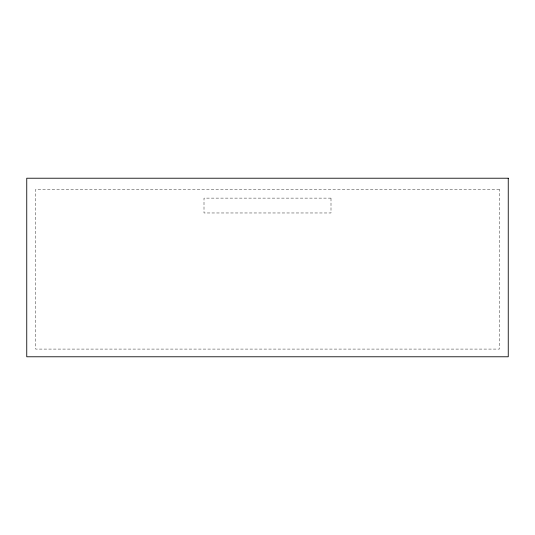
<?xml version="1.0" encoding="UTF-8"?>
<svg xmlns="http://www.w3.org/2000/svg" width="535" height="535" viewBox="0 0 535 535"><rect width="100%" height="100%" fill="white"/><g stroke="black" fill="none" stroke-linecap="round" stroke-linejoin="round"><path stroke-width="0.4" stroke-dasharray="2.67 2.01" d="M499.356 189.383L35.644 189.383L35.644 349.081L499.356 349.081L499.356 189.383M330.998 198.117L204.002 198.117L204.002 212.97L330.998 212.97L330.998 198.117"/><path stroke-width="0.8" d="M508.25 178.222L26.75 178.222L26.75 356.778L508.25 356.778L508.25 178.222"/></g></svg>
